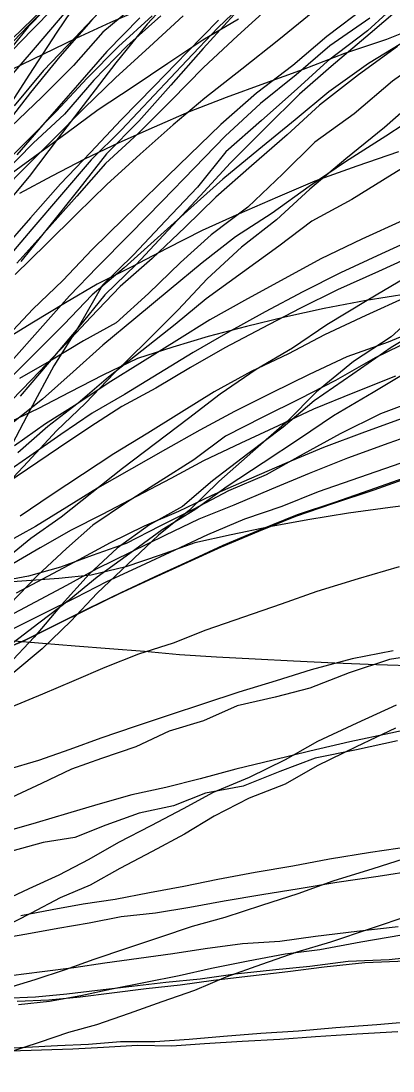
# Model space of a CAD drawing. Header units: metres. Extents: x -15 to 14.9, y 25.7 to 34.3.
# Drawn here: x -12.509 to -11.228, y 28.566 to 32.174 of the extents above; entities that cross this region are included whole.
import ezdxf

# ---------------------------------------------------------------- set-up
doc = ezdxf.new("R2010")
doc.units = ezdxf.units.M
doc.header["$MEASUREMENT"] = 0
doc.layers.add('Layer 01', color=12, linetype='Continuous', true_color=0xc80000)
doc.layers.add('Layer 02', color=192, linetype='Continuous', true_color=0x7d26cd)

msp = doc.modelspace()

# ---------------------------------------------------------------- linework, layer by layer
at = {"layer": 'Layer 01'}
for points in [[(-12.5408, 32.0068, 4.1079), (-12.4297, 32.0608, 4.2561), (-12.3185, 32.1152, 4.4042), (-12.1989, 32.1701, 4.5532), (-12.0784, 32.2217, 4.6947)], [(-12.5717, 31.6276, 4.2256), (-12.4608, 31.7089, 4.361), (-12.3499, 31.7907, 4.4961), (-12.2433, 31.8691, 4.6223), (-12.1231, 31.9484, 4.7507), (-12.0029, 32.0284, 4.8788), (-11.8827, 32.1085, 5.0068), (-11.7604, 32.1811, 5.118)], [(-12.5454, 30.0449, 4.5663), (-12.434, 30.0353, 4.7236), (-12.3227, 30.0262, 4.881), (-12.2044, 30.0172, 5.038), (-12.0836, 30.0082, 5.1882), (-11.9627, 29.9971, 5.3384), (-11.8352, 29.989, 5.4883), (-11.7031, 29.9815, 5.6287), (-11.571, 29.9747, 5.7692), (-11.4289, 29.9683, 5.9051), (-11.2846, 29.9629, 6.033), (-11.135, 29.958, 6.1602)]]:
    msp.add_polyline3d(points, dxfattribs=at)
at = {"layer": 'Layer 02'}
for points in [[(-12.3752, 32.2655, 4.236), (-12.4837, 32.1539, 4.1218), (-12.588, 32.0249, 4.0234), (-12.6909, 31.9127, 3.9139), (-12.7921, 31.8021, 3.7923), (-12.8878, 31.6771, 3.6841), (-12.9865, 31.5633, 3.5635), (-13.0811, 31.4343, 3.4561), (-13.175, 31.3436, 3.3192), (-13.2691, 31.2406, 3.1859), (-13.3625, 31.1327, 3.0559), (-13.4541, 31.0262, 2.9254), (-13.5421, 30.9144, 2.7996), (-13.6263, 30.7983, 2.6705), (-13.709, 30.6801, 2.545), (-13.786, 30.549, 2.4262), (-13.8584, 30.4091, 2.3181), (-13.9378, 30.3006, 2.1822), (-14.015, 30.2016, 2.045), (-14.0951, 30.1375, 1.8825), (-14.1783, 30.1289, 1.7093), (-14.2606, 30.1154, 1.5382), (-14.3427, 30.0773, 1.3685), (-14.4229, 30.0171, 1.2037)], [(-12.3725, 32.2696, 4.2382), (-12.4812, 32.1592, 4.1231), (-12.5898, 32.0485, 4.0083), (-12.693, 31.94, 3.8959), (-12.794, 31.8283, 3.7751), (-12.895, 31.7167, 3.6544), (-12.9946, 31.6097, 3.5304), (-13.091, 31.4997, 3.4114), (-13.1838, 31.3879, 3.2843), (-13.2766, 31.2764, 3.157), (-13.3695, 31.1654, 3.0294), (-13.4625, 31.0558, 2.9009), (-13.5507, 30.9514, 2.771), (-13.6366, 30.8432, 2.6362), (-13.7226, 30.7357, 2.501), (-13.8086, 30.6328, 2.364), (-13.8927, 30.5277, 2.2258), (-13.9773, 30.4249, 2.0862), (-14.0551, 30.3284, 1.9439), (-14.1314, 30.2302, 1.7964), (-14.2075, 30.1356, 1.648), (-14.2813, 30.0386, 1.4984), (-14.352, 29.9516, 1.3504), (-14.4138, 29.8401, 1.2118)], [(-11.9647, 32.2816, 4.8223), (-12.0741, 32.1622, 4.7278), (-12.1821, 32.03, 4.6378), (-12.2797, 31.9029, 4.5566), (-12.3803, 31.7709, 4.458), (-12.481, 31.6395, 4.3589), (-12.5807, 31.5198, 4.254)], [(-12.1611, 32.2897, 4.5437), (-12.2685, 32.1732, 4.4534), (-12.3747, 32.0511, 4.3484), (-12.4764, 31.9282, 4.2463), (-12.577, 31.7977, 4.1471)], [(-11.7088, 32.2676, 5.1416), (-11.8312, 32.1507, 5.049), (-11.9373, 32.0375, 4.9629), (-12.0501, 31.9186, 4.8609), (-12.1629, 31.8, 4.7588), (-12.2672, 31.6961, 4.6612), (-12.369, 31.577, 4.5485), (-12.4709, 31.4581, 4.4356), (-12.5728, 31.3397, 4.3225)], [(-12.287, 32.2814, 4.3677), (-12.3849, 32.1355, 4.2884), (-12.4818, 31.9878, 4.2114), (-12.5719, 31.8465, 4.1347)], [(-11.1858, 32.2599, 5.6843), (-11.3166, 32.1399, 5.6085), (-11.4532, 32.0359, 5.5204), (-11.5587, 31.9405, 5.4465), (-11.6809, 31.8321, 5.3443), (-11.8032, 31.7239, 5.2417), (-11.9012, 31.6032, 5.1667), (-12.0115, 31.487, 5.06), (-12.1215, 31.3698, 4.954), (-12.228, 31.2662, 4.8455), (-12.307, 31.129, 4.7682), (-12.3953, 30.9887, 4.6719), (-12.4769, 30.8379, 4.5876), (-12.5501, 30.698, 4.5046)], [(-11.3192, 32.2229, 5.5715), (-11.4562, 32.1201, 5.4826), (-11.5732, 32.0206, 5.4003), (-11.6985, 31.9261, 5.295), (-11.8211, 31.8185, 5.1919), (-11.9287, 31.7137, 5.0961), (-12.0416, 31.6046, 4.9839), (-12.1544, 31.4954, 4.8717), (-12.2638, 31.3884, 4.7633), (-12.3647, 31.2815, 4.6481), (-12.4681, 31.183, 4.5238), (-12.57, 31.0746, 4.4009)], [(-12.1074, 32.2338, 4.6478), (-12.2267, 32.135, 4.5327), (-12.3282, 32.0205, 4.434), (-12.4356, 31.9134, 4.3147), (-12.5438, 31.8105, 4.1924)], [(-12.22, 32.2242, 4.4955), (-12.3233, 32.116, 4.3962), (-12.4313, 32.0031, 4.2836), (-12.5322, 31.882, 4.1804)], [(-11.6395, 32.2352, 5.235), (-11.7635, 32.123, 5.1386), (-11.8807, 32.0137, 5.0488), (-11.991, 31.9014, 4.9473), (-12.1051, 31.7871, 4.8416), (-12.2175, 31.6835, 4.7304), (-12.3165, 31.5715, 4.6277), (-12.4195, 31.4563, 4.512), (-12.5225, 31.3414, 4.3962)], [(-11.174, 32.2439, 5.7023), (-11.3074, 32.1305, 5.6212), (-11.4407, 32.0168, 5.5403), (-11.5497, 31.9226, 5.4622), (-11.6688, 31.8049, 5.3663), (-11.7878, 31.6868, 5.2707), (-11.8925, 31.5734, 5.1873), (-12.0025, 31.4551, 5.0817), (-12.1126, 31.3372, 4.9758), (-12.2198, 31.2328, 4.8633), (-12.3131, 31.1179, 4.7619), (-12.4122, 31.0008, 4.6448), (-12.5117, 30.8847, 4.5272)], [(-12.406, 32.2083, 4.217), (-12.5145, 32.097, 4.1026), (-12.6223, 31.9821, 3.9912), (-12.7218, 31.8684, 3.8822), (-12.8218, 31.7552, 3.764), (-12.9234, 31.6611, 3.6302), (-13.0227, 31.5501, 3.5075), (-13.1162, 31.4367, 3.3905), (-13.2081, 31.3203, 3.2669), (-13.3035, 31.228, 3.1268), (-13.3969, 31.1202, 2.9969), (-13.4883, 31.0125, 2.8678), (-13.5738, 30.9001, 2.7417), (-13.6629, 30.8147, 2.5934), (-13.7499, 30.7132, 2.4542), (-13.8356, 30.6103, 2.3172), (-13.9191, 30.5025, 2.1808), (-14.0007, 30.3969, 2.0462), (-14.077, 30.2961, 1.9021), (-14.1523, 30.1932, 1.7573), (-14.2261, 30.0938, 1.6111), (-14.2983, 29.9945, 1.4643), (-14.3674, 29.8928, 1.3156), (-14.4333, 29.7956, 1.1648)], [(-11.9508, 32.1912, 4.8812), (-12.0669, 32.0849, 4.7695), (-12.1829, 31.9783, 4.6581), (-12.2907, 31.8743, 4.5517), (-12.3979, 31.7663, 4.433), (-12.5052, 31.6582, 4.3143), (-12.6124, 31.5506, 4.1955)], [(-12.057, 32.1914, 4.7387), (-12.1732, 32.0858, 4.6266), (-12.2814, 31.9771, 4.5232), (-12.3872, 31.8626, 4.4095), (-12.4945, 31.7552, 4.2904), (-12.6023, 31.65, 4.1697)], [(-12.0277, 32.1912, 4.7781), (-12.1442, 32.0868, 4.665), (-12.2574, 31.9705, 4.5615), (-12.3584, 31.8538, 4.457), (-12.4672, 31.7544, 4.3324), (-12.5736, 31.6454, 4.2153)], [(-12.3541, 32.2068, 4.3001), (-12.46, 32.0831, 4.1964), (-12.5659, 31.9598, 4.0925)], [(-11.3075, 32.1838, 5.599), (-11.4457, 32.0881, 5.506), (-11.562, 31.9881, 5.4266), (-11.6843, 31.8907, 5.3219), (-11.8054, 31.7782, 5.2222), (-11.9115, 31.669, 5.1325), (-12.0229, 31.5549, 5.0237), (-12.1344, 31.441, 4.9149), (-12.246, 31.328, 4.8055), (-12.3415, 31.2291, 4.6962), (-12.4421, 31.1162, 4.5762), (-12.5427, 31.0039, 4.456)], [(-12.431, 32.217, 4.1727), (-12.5405, 32.1117, 4.0537)], [(-11.5044, 32.2034, 5.4018), (-11.6215, 32.1087, 5.3082), (-11.7487, 32.0085, 5.2031), (-11.8758, 31.9083, 5.0981), (-11.9846, 31.8166, 4.9911), (-12.099, 31.7156, 4.8742), (-12.2134, 31.6119, 4.7584), (-12.3167, 31.5106, 4.6467), (-12.4225, 31.4064, 4.5234), (-12.5283, 31.3023, 4.4)], [(-12.0998, 32.1843, 4.6842), (-12.2127, 32.0693, 4.5804), (-12.3142, 31.9536, 4.483), (-12.4186, 31.8338, 4.3735), (-12.5231, 31.7142, 4.2638)], [(-11.7746, 32.1965, 5.0954), (-11.8818, 32.0786, 5.0204), (-11.9926, 31.9537, 4.9236), (-12.1034, 31.8289, 4.8266), (-12.214, 31.717, 4.7244), (-12.309, 31.5958, 4.6311), (-12.4091, 31.4714, 4.5227), (-12.5093, 31.3476, 4.4138)], [(-11.8289, 32.1768, 5.0409), (-11.9366, 32.066, 4.9521), (-12.0501, 31.9497, 4.848), (-12.1637, 31.8335, 4.7439), (-12.2692, 31.7216, 4.6478), (-12.3729, 31.6145, 4.5309), (-12.4753, 31.4975, 4.4166), (-12.5778, 31.3807, 4.3022)], [(-11.1021, 32.1695, 5.7899), (-11.2512, 32.1101, 5.6836), (-11.3955, 32.0616, 5.5651), (-11.538, 32.0075, 5.4463), (-11.67, 31.9587, 5.3144), (-11.802, 31.9108, 5.1821), (-11.9297, 31.8612, 5.0462), (-12.0508, 31.8087, 4.9056), (-12.1719, 31.7546, 4.7655), (-12.2905, 31.6991, 4.6246), (-12.4022, 31.641, 4.4785), (-12.5139, 31.5813, 4.3329)], [(-11.1754, 32.1116, 5.7557), (-11.3126, 32.028, 5.6559), (-11.4487, 31.93, 5.5603), (-11.5656, 31.8342, 5.4723), (-11.6901, 31.7326, 5.3654), (-11.8144, 31.6305, 5.2587), (-11.9244, 31.5315, 5.1591), (-12.0388, 31.4283, 5.043), (-12.1533, 31.3251, 4.9268), (-12.2638, 31.2331, 4.8074), (-12.3614, 31.1313, 4.6893), (-12.4646, 31.0278, 4.5633), (-12.568, 30.9248, 4.4371)], [(-11.2127, 32.0858, 5.7306), (-11.347, 31.9892, 5.6361), (-11.481, 31.8848, 5.5445), (-11.5921, 31.783, 5.4589), (-11.7149, 31.6758, 5.3556), (-11.8376, 31.5686, 5.2523), (-11.9435, 31.465, 5.1553), (-12.0568, 31.3572, 5.0421), (-12.1675, 31.261, 4.9235), (-12.2688, 31.1555, 4.8175), (-12.3709, 31.0477, 4.6941), (-12.473, 30.9403, 4.5705), (-12.5754, 30.8337, 4.4466)], [(-11.1051, 32.0547, 5.8292), (-11.2304, 31.9665, 5.7517), (-11.3617, 31.855, 5.6648), (-11.4977, 31.7571, 5.5692), (-11.6078, 31.6486, 5.4837), (-11.728, 31.5345, 5.3855), (-11.854, 31.4392, 5.2749), (-11.9596, 31.3438, 5.1689), (-12.0697, 31.237, 5.0529), (-12.1809, 31.136, 4.9342), (-12.2934, 31.0741, 4.8), (-12.4034, 31.0078, 4.656), (-12.5137, 30.9451, 4.5108)], [(-11.1437, 31.9075, 5.847), (-11.2571, 31.8071, 5.7771), (-11.3903, 31.7003, 5.687), (-11.5147, 31.5963, 5.6042), (-11.6292, 31.4907, 5.5095), (-11.7493, 31.3968, 5.4006), (-11.8683, 31.2878, 5.295), (-11.9672, 31.1817, 5.1952), (-12.0771, 31.0728, 5.0799), (-12.1872, 30.9646, 4.9642), (-12.2867, 30.8602, 4.8571), (-12.3862, 30.7655, 4.7285), (-12.4854, 30.6592, 4.6016), (-12.5848, 30.5536, 4.4744)], [(-11.1265, 31.86, 5.8747), (-11.2531, 31.7778, 5.7902), (-11.3918, 31.6896, 5.689), (-11.5172, 31.6045, 5.5988), (-11.6442, 31.5133, 5.4857), (-11.7705, 31.4325, 5.3696), (-11.8846, 31.3421, 5.2646), (-11.9988, 31.2483, 5.1404), (-12.1128, 31.154, 5.0166), (-12.2269, 31.0598, 4.8927), (-12.3286, 30.9679, 4.7727), (-12.4343, 30.8743, 4.6411), (-12.5396, 30.7902, 4.5074)], [(-11.209, 31.7243, 5.848), (-11.353, 31.6747, 5.7298), (-11.497, 31.6229, 5.6122), (-11.6263, 31.5686, 5.4882), (-11.758, 31.511, 5.3594), (-11.8855, 31.4532, 5.2344), (-12.0062, 31.3919, 5.097), (-12.1268, 31.3291, 4.96), (-12.2464, 31.2694, 4.8215), (-12.3551, 31.2051, 4.682), (-12.4651, 31.1387, 4.538), (-12.5751, 31.0715, 4.3943)], [(-11.1018, 31.7254, 5.9354), (-11.2309, 31.646, 5.8523), (-11.3702, 31.5603, 5.7499), (-11.508, 31.4859, 5.6429), (-11.6216, 31.3997, 5.5393), (-11.7465, 31.3097, 5.423), (-11.8714, 31.2195, 5.3068), (-11.978, 31.1311, 5.1928), (-12.0928, 31.0401, 5.0672), (-12.2077, 30.9493, 4.9415), (-12.3116, 30.861, 4.8209), (-12.416, 30.78, 4.6843), (-12.5197, 30.6895, 4.549)], [(-11.1942, 31.4884, 5.9273), (-11.3355, 31.4234, 5.8134), (-11.4767, 31.3565, 5.7), (-11.6006, 31.2893, 5.5866), (-11.7296, 31.2186, 5.4616), (-11.8584, 31.1471, 5.337), (-11.9721, 31.0763, 5.2124), (-12.0903, 31.0029, 5.0787), (-12.2084, 30.9291, 4.9451), (-12.3169, 30.8567, 4.8143), (-12.4244, 30.7894, 4.6711), (-12.5314, 30.7144, 4.529)], [(-11.1343, 31.4345, 5.9881), (-11.2679, 31.3733, 5.8859), (-11.4092, 31.3079, 5.772), (-11.539, 31.2428, 5.6642), (-11.6681, 31.1739, 5.5386), (-11.7972, 31.1038, 5.4134), (-11.9159, 31.0345, 5.293), (-12.0343, 30.9626, 5.1587), (-12.1526, 30.89, 5.0246), (-12.2638, 30.8257, 4.8945), (-12.371, 30.7526, 4.7518), (-12.4782, 30.6786, 4.6093), (-12.5853, 30.6045, 4.4669)], [(-11.1448, 31.3732, 5.9941), (-11.2779, 31.3134, 5.8901), (-11.4195, 31.2495, 5.7756), (-11.5487, 31.1859, 5.6661), (-11.6782, 31.1186, 5.5399), (-11.8075, 31.0501, 5.4141), (-11.9256, 30.9825, 5.2921), (-12.0443, 30.9122, 5.1571), (-12.1612, 30.8487, 5.0197), (-12.2716, 30.778, 4.8896), (-12.3792, 30.7063, 4.7463), (-12.4866, 30.634, 4.6032), (-12.5941, 30.5618, 4.4602)], [(-11.1797, 31.2945, 5.9834), (-11.3177, 31.2128, 5.8762), (-11.4555, 31.1301, 5.7694), (-11.5739, 31.0491, 5.669), (-11.6998, 30.9767, 5.5476), (-11.8232, 30.8913, 5.4263), (-11.9318, 30.8074, 5.3118), (-12.0453, 30.7219, 5.1812), (-12.1587, 30.6364, 5.0507), (-12.2648, 30.5528, 4.929), (-12.37, 30.4691, 4.7906), (-12.4746, 30.3953, 4.6508), (-12.577, 30.312, 4.51)], [(-11.1767, 31.2365, 5.9991), (-11.3208, 31.213, 5.8734), (-11.4651, 31.1863, 5.7482), (-11.6007, 31.1565, 5.616), (-11.7328, 31.1237, 5.4792), (-11.8649, 31.0892, 5.3428), (-11.9862, 31.0527, 5.1997), (-12.1073, 31.0141, 5.0546), (-12.2273, 30.9571, 4.915), (-12.34, 30.8978, 4.7719), (-12.4506, 30.841, 4.6249), (-12.5614, 30.7884, 4.4768)], [(-11.1809, 31.2258, 5.9976), (-11.3223, 31.1613, 5.8834), (-11.4636, 31.0952, 5.7698), (-11.5878, 31.0295, 5.6582), (-11.7166, 30.9694, 5.5306), (-11.8436, 30.8991, 5.4034), (-11.956, 30.8294, 5.2786), (-12.0725, 30.7579, 5.1424), (-12.189, 30.6859, 5.0064), (-12.2969, 30.6152, 4.8752), (-12.4045, 30.5438, 4.7318), (-12.512, 30.4722, 4.5884)], [(-11.1246, 31.1875, 6.0499), (-11.2346, 31.0885, 5.9793), (-11.364, 31.0035, 5.8777), (-11.4917, 30.8994, 5.7772), (-11.5928, 30.798, 5.6861), (-11.7104, 30.6945, 5.5734), (-11.8282, 30.5918, 5.4604), (-11.9282, 30.4924, 5.3577), (-12.0351, 30.4071, 5.231), (-12.1407, 30.3068, 5.1043), (-12.2466, 30.2077, 4.9774), (-12.3371, 30.1115, 4.8569), (-12.4362, 30.0164, 4.7213), (-12.5328, 29.9355, 4.5831)], [(-11.1091, 31.1259, 6.0748), (-11.2453, 31.0702, 5.9736), (-11.3867, 31.0193, 5.8553), (-11.5173, 30.959, 5.746), (-11.6456, 30.8961, 5.6164), (-11.7737, 30.8316, 5.4873), (-11.8932, 30.7674, 5.3652), (-12.0108, 30.7017, 5.227), (-12.1282, 30.6352, 5.089), (-12.2455, 30.5686, 4.9511), (-12.3503, 30.5032, 4.8141), (-12.4587, 30.4368, 4.6689), (-12.5662, 30.3775, 4.5224)], [(-11.1168, 31.123, 6.0698), (-11.2348, 31.0522, 5.9869), (-11.3671, 30.9604, 5.8806), (-11.4993, 30.8682, 5.7745), (-11.6063, 30.7781, 5.6742), (-11.7277, 30.6859, 5.5559), (-11.8493, 30.5941, 5.4375), (-11.9524, 30.5051, 5.3258), (-12.0666, 30.4424, 5.1903), (-12.1779, 30.3627, 5.0558), (-12.2737, 30.2732, 4.9391), (-12.3693, 30.1675, 4.809), (-12.463, 30.0567, 4.6819), (-12.5544, 29.9602, 4.5537)], [(-11.1644, 31.0774, 6.0455), (-11.2894, 31.0163, 5.9427), (-11.426, 30.9385, 5.8308), (-11.5485, 30.8755, 5.7235), (-11.6765, 30.812, 5.5943), (-11.8044, 30.7465, 5.4656), (-11.914, 30.6654, 5.3527), (-12.0301, 30.5926, 5.2172), (-12.1459, 30.5188, 5.0821), (-12.2611, 30.4411, 4.9485), (-12.3518, 30.3608, 4.8253), (-12.4513, 30.2688, 4.6891), (-12.548, 30.1684, 4.5572)], [(-11.1644, 30.9762, 6.0598), (-11.2968, 30.8973, 5.9518), (-11.4326, 30.8167, 5.8409), (-11.5502, 30.7374, 5.7398), (-11.6747, 30.656, 5.6168), (-11.799, 30.5742, 5.494), (-11.9099, 30.4943, 5.3803), (-12.0228, 30.425, 5.2454), (-12.1343, 30.3435, 5.1107), (-12.2459, 30.2623, 4.9759), (-12.3432, 30.183, 4.8452), (-12.4467, 30.1041, 4.7028), (-12.5504, 30.026, 4.56)], [(-11.2195, 30.9532, 6.0136), (-11.3607, 30.8975, 5.8946), (-11.5017, 30.8401, 5.776), (-11.6234, 30.7825, 5.6552), (-11.7523, 30.7225, 5.5247), (-11.8807, 30.6619, 5.3948), (-11.9928, 30.6019, 5.2626), (-12.111, 30.5402, 5.123), (-12.2291, 30.4783, 4.9836), (-12.3358, 30.4239, 4.8451), (-12.4429, 30.3628, 4.6968), (-12.5499, 30.3007, 4.5487)], [(-11.1371, 30.8743, 6.0927), (-11.2709, 30.8236, 5.9847), (-11.4098, 30.7554, 5.8694), (-11.5376, 30.685, 5.7602), (-11.6644, 30.6139, 5.6334), (-11.7941, 30.5594, 5.5013), (-11.9139, 30.4962, 5.3751), (-12.0307, 30.4379, 5.2351), (-12.1466, 30.3784, 5.0939), (-12.2638, 30.3368, 4.9504), (-12.3729, 30.2964, 4.7984), (-12.4828, 30.2665, 4.6448), (-12.5941, 30.2455, 4.4888)], [(-11.1841, 30.8118, 6.0639), (-11.326, 30.7609, 5.9437), (-11.4677, 30.7081, 5.8238), (-11.5932, 30.6551, 5.7045), (-11.7228, 30.5997, 5.5726), (-11.8522, 30.5435, 5.441), (-11.9671, 30.4879, 5.3098), (-12.0851, 30.4382, 5.1676), (-12.2019, 30.3803, 5.0253), (-12.3096, 30.3227, 4.8865), (-12.4173, 30.2651, 4.7371), (-12.525, 30.2071, 4.5879)], [(-11.1067, 30.7716, 6.1279), (-11.2431, 30.7228, 6.0228), (-11.385, 30.671, 5.9027), (-11.5173, 30.6191, 5.7907), (-11.647, 30.565, 5.6585), (-11.7766, 30.5096, 5.5267), (-11.8969, 30.4622, 5.4), (-12.0139, 30.406, 5.2573), (-12.1308, 30.3486, 5.1148), (-12.2476, 30.2908, 4.9725), (-12.3517, 30.2342, 4.8309), (-12.4596, 30.1771, 4.6814), (-12.5674, 30.1199, 4.5319)], [(-11.2017, 30.6538, 6.0689), (-11.344, 30.6055, 5.948), (-11.4861, 30.5557, 5.8274), (-11.6105, 30.5057, 5.7056), (-11.7392, 30.4616, 5.5709), (-11.8672, 30.4082, 5.4368), (-11.9794, 30.3551, 5.3023), (-12.0968, 30.3008, 5.159), (-12.2141, 30.2461, 5.0159), (-12.3214, 30.1921, 4.8755), (-12.4298, 30.1381, 4.7251), (-12.5381, 30.0839, 4.5749)], [(-11.1622, 30.608, 6.1098), (-11.2944, 30.5614, 5.9981), (-11.4366, 30.5142, 5.8772), (-11.5634, 30.4706, 5.7579), (-11.6917, 30.419, 5.6234), (-11.8198, 30.3659, 5.4892), (-11.9357, 30.3128, 5.3583), (-12.0532, 30.2592, 5.2149), (-12.1706, 30.2049, 5.0717), (-12.2812, 30.1511, 4.934), (-12.3896, 30.0978, 4.7835), (-12.498, 30.0442, 4.6331), (-12.6061, 29.9977, 4.4825)], [(-11.1554, 30.6154, 6.1137), (-11.288, 30.5686, 6.0029), (-11.4302, 30.5188, 5.8823), (-11.5576, 30.4771, 5.7637), (-11.6859, 30.4251, 5.6293), (-11.8139, 30.3715, 5.4952), (-11.9302, 30.318, 5.365), (-12.0476, 30.264, 5.2217), (-12.1649, 30.2092, 5.0786), (-12.2758, 30.155, 4.9414), (-12.3842, 30.1013, 4.791), (-12.4925, 30.0472, 4.6407), (-12.6007, 30, 4.4903)], [(-11.0905, 30.5199, 6.1708), (-11.2382, 30.5024, 6.0538), (-11.382, 30.4821, 5.927), (-11.522, 30.4593, 5.8024), (-11.6534, 30.4352, 5.6634), (-11.7848, 30.4086, 5.5246), (-11.9104, 30.3808, 5.3867), (-12.0293, 30.3382, 5.2411), (-12.1479, 30.2986, 5.0958), (-12.2667, 30.27, 4.9492), (-12.3784, 30.2575, 4.7923), (-12.4902, 30.2495, 4.6352), (-12.6019, 30.2422, 4.478)], [(-11.2068, 30.2984, 6.0905), (-11.3486, 30.2569, 5.9665), (-11.4902, 30.2136, 5.8427), (-11.6136, 30.1703, 5.7175), (-11.743, 30.1256, 5.5815), (-11.8723, 30.0803, 5.4457), (-11.9854, 30.0357, 5.3088), (-12.1038, 29.9977, 5.1634), (-12.2205, 29.9517, 5.0167), (-12.3266, 29.9062, 4.8724), (-12.4343, 29.8611, 4.7187), (-12.5419, 29.8158, 4.565)], [(-11.2277, 30.009, 6.0846), (-11.3692, 29.9814, 5.9586), (-11.5099, 29.9436, 5.8321), (-11.6307, 29.9058, 5.7026), (-11.7592, 29.867, 5.5639), (-11.8807, 29.8271, 5.4327), (-11.9984, 29.7888, 5.285), (-12.1162, 29.7494, 5.1372), (-12.2339, 29.7098, 4.9895), (-12.34, 29.6709, 4.8433), (-12.4487, 29.6327, 4.6885), (-12.5571, 29.6011, 4.5341)], [(-11.1076, 30, 6.1814), (-11.24, 29.9802, 6.0732), (-11.3791, 29.9337, 5.9478), (-11.5147, 29.8817, 5.8252), (-11.6344, 29.8498, 5.6961), (-11.7642, 29.8202, 5.5565), (-11.8807, 29.7684, 5.4302), (-11.9983, 29.7338, 5.2827), (-12.1133, 29.6792, 5.1377), (-12.2311, 29.64, 4.9899), (-12.3344, 29.6025, 4.8482), (-12.4375, 29.5539, 4.6977), (-12.5418, 29.5054, 4.5432)], [(-11.2175, 29.823, 6.0864), (-11.3527, 29.7604, 5.9637), (-11.4877, 29.6974, 5.8411), (-11.5994, 29.6352, 5.7241), (-11.7233, 29.5741, 5.5894), (-11.847, 29.5227, 5.4553), (-11.9504, 29.4663, 5.3246), (-12.0616, 29.4083, 5.1779), (-12.1729, 29.3504, 5.0313), (-12.2751, 29.2924, 4.894), (-12.3784, 29.2387, 4.7401), (-12.4818, 29.1912, 4.587), (-12.5824, 29.1442, 4.4316)], [(-11.2203, 29.744, 6.0804), (-11.3549, 29.6794, 5.9581), (-11.4894, 29.6146, 5.8359), (-11.6, 29.551, 5.7198), (-11.7229, 29.503, 5.586), (-11.8433, 29.4411, 5.4485), (-11.946, 29.3793, 5.3186), (-12.0571, 29.3205, 5.1721), (-12.1682, 29.262, 5.0255), (-12.2704, 29.2037, 4.889), (-12.3733, 29.161, 4.7368), (-12.4736, 29.1083, 4.5805), (-12.574, 29.0563, 4.4242)], [(-11.0979, 29.7561, 6.1776), (-11.2355, 29.7265, 6.0662), (-11.3774, 29.6964, 5.939), (-11.5147, 29.6649, 5.8157), (-11.6403, 29.6343, 5.6805), (-11.7698, 29.6025, 5.541), (-11.8914, 29.5699, 5.4081), (-12.0103, 29.5399, 5.2594), (-12.1273, 29.5146, 5.1099), (-12.244, 29.482, 4.9597), (-12.3484, 29.45, 4.8106), (-12.4561, 29.4188, 4.6535), (-12.5638, 29.3875, 4.4965)], [(-11.2124, 29.7, 6.0856), (-11.3541, 29.6693, 5.9584), (-11.4963, 29.6411, 5.831), (-11.6177, 29.5944, 5.7028), (-11.744, 29.544, 5.566), (-11.8735, 29.5208, 5.4266), (-11.9838, 29.4769, 5.2843), (-12.1017, 29.4518, 5.1336), (-12.2166, 29.4103, 4.9846), (-12.3228, 29.3681, 4.8361), (-12.4324, 29.3509, 4.6782), (-12.54, 29.3212, 4.5215)], [(-11.1644, 29.3371, 6.101), (-11.3057, 29.3165, 5.972), (-11.447, 29.2937, 5.8426), (-11.5736, 29.2698, 5.7156), (-11.7028, 29.2473, 5.574), (-11.8317, 29.2238, 5.4323), (-11.9477, 29.2002, 5.2929), (-12.066, 29.178, 5.1421), (-12.1843, 29.1553, 4.9913), (-12.2943, 29.1393, 4.8459), (-12.4016, 29.1192, 4.6868), (-12.5088, 29.0985, 4.5276)], [(-11.1644, 29.3025, 6.0965), (-11.298, 29.2608, 5.9715), (-11.4355, 29.2182, 5.8429), (-11.5554, 29.1744, 5.7226), (-11.6813, 29.1339, 5.5821), (-11.8071, 29.0928, 5.4416), (-11.919, 29.0623, 5.3105), (-12.0321, 29.0248, 5.1587), (-12.1451, 28.9868, 5.0069), (-12.2581, 28.9493, 4.8551), (-12.3563, 28.9131, 4.7064), (-12.4611, 28.8795, 4.5478), (-12.566, 28.8467, 4.3893)], [(-11.1469, 29.2549, 6.1027), (-11.2799, 29.2344, 5.9842), (-11.4216, 29.2136, 5.8548), (-11.5507, 29.1913, 5.7299), (-11.6801, 29.1711, 5.5883), (-11.8094, 29.1498, 5.4466), (-11.9274, 29.1279, 5.3087), (-12.0461, 29.1079, 5.1578), (-12.1636, 29.0951, 5.0074), (-12.2739, 29.0732, 4.8608), (-12.3815, 29.055, 4.7016), (-12.4889, 29.0361, 4.5424), (-12.5964, 29.0172, 4.3832)], [(-11.1699, 29.0999, 6.0649), (-11.3066, 29.0544, 5.9367), (-11.4431, 29.008, 5.8085), (-11.5589, 28.9745, 5.6907), (-11.6812, 28.9316, 5.5477), (-11.8033, 28.8879, 5.4048), (-11.9113, 28.8428, 5.2716), (-12.0239, 28.803, 5.1199), (-12.1364, 28.7633, 4.9683), (-12.2491, 28.7246, 4.8167), (-12.3449, 28.6978, 4.6708), (-12.4464, 28.6639, 4.5102), (-12.548, 28.6303, 4.3496), (-12.6499, 28.5982, 4.1891), (-12.7408, 28.5677, 4.0324), (-12.8347, 28.5507, 3.8689)], [(-11.2104, 29.0611, 6.0236), (-11.3526, 29.0451, 5.8943), (-11.4947, 29.0276, 5.7649), (-11.6182, 29.0106, 5.6337), (-11.7466, 29.0025, 5.4921), (-11.8746, 28.9851, 5.3486), (-11.9861, 28.9683, 5.2046), (-12.1034, 28.9524, 5.0521), (-12.2206, 28.9361, 4.8997), (-12.3273, 28.9201, 4.7498), (-12.4356, 28.9064, 4.5906), (-12.5438, 28.8926, 4.4314)], [(-11.1983, 29.0329, 6.0307), (-11.3393, 29.0084, 5.9014), (-11.4802, 28.9826, 5.772), (-11.6, 28.967, 5.6441), (-11.7268, 28.9429, 5.5006), (-11.8533, 28.9178, 5.357), (-11.9639, 28.8928, 5.216), (-12.08, 28.8701, 5.0635), (-12.1961, 28.8472, 4.9111), (-12.3028, 28.824, 4.7638), (-12.4102, 28.8046, 4.6046), (-12.5168, 28.7932, 4.447)], [(-11.1044, 28.9624, 6.0945), (-11.2419, 28.9473, 5.9804), (-11.3831, 28.9421, 5.8512), (-11.5148, 28.9251, 5.7278), (-11.6434, 28.9126, 5.5847), (-11.7719, 28.8983, 5.4414), (-11.8922, 28.8818, 5.3045), (-12.01, 28.8694, 5.1523), (-12.1277, 28.8561, 4.9999), (-12.2454, 28.8425, 4.8476), (-12.3506, 28.8299, 4.6962), (-12.4592, 28.8189, 4.5371), (-12.5673, 28.8147, 4.3793)], [(-11.1835, 28.9427, 6.0321), (-11.3248, 28.9378, 5.9032), (-11.4655, 28.9224, 5.772), (-11.5897, 28.906, 5.6418), (-11.7182, 28.8916, 5.4985), (-11.8465, 28.8762, 5.3552), (-11.9604, 28.8609, 5.2133), (-12.0781, 28.8475, 5.0609), (-12.1958, 28.8337, 4.9085), (-12.3047, 28.8196, 4.7601), (-12.4133, 28.8086, 4.601), (-12.5216, 28.8042, 4.4435)], [(-11.1511, 28.7356, 6.0137), (-11.2835, 28.7248, 5.8935), (-11.425, 28.7145, 5.7627), (-11.5536, 28.7025, 5.6361), (-11.6829, 28.694, 5.4932), (-11.8121, 28.6843, 5.3501), (-11.9298, 28.6739, 5.2107), (-12.0483, 28.6665, 5.0586), (-12.1659, 28.6662, 4.9077), (-12.2759, 28.6567, 4.7597), (-12.3834, 28.6518, 4.5994), (-12.4908, 28.6463, 4.4392), (-12.5981, 28.6409, 4.2789)], [(-11.2115, 28.7001, 5.9534), (-11.3533, 28.6924, 5.8229), (-11.495, 28.6831, 5.6921), (-11.6181, 28.6743, 5.5595), (-11.7475, 28.6667, 5.4166), (-11.8769, 28.6585, 5.2737), (-11.9897, 28.6514, 5.1297), (-12.1078, 28.6529, 4.9791), (-12.2245, 28.6468, 4.8255), (-12.3304, 28.6405, 4.6741), (-12.4381, 28.6371, 4.514), (-12.5458, 28.6334, 4.3539)]]:
    msp.add_polyline3d(points, dxfattribs=at)

doc.saveas('drawing.dxf')
